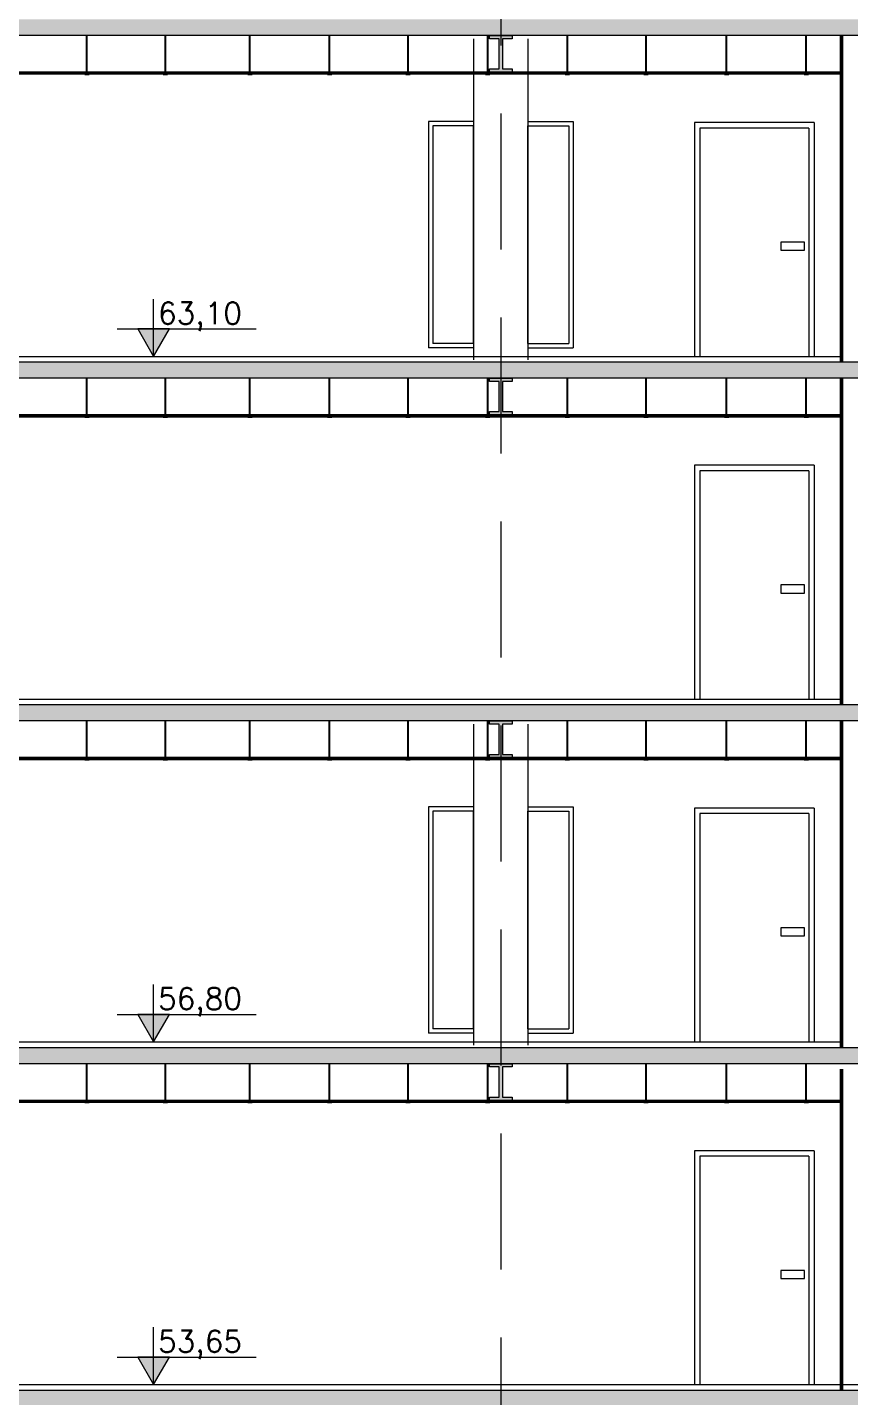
# Model space of a CAD drawing. Header units: millimetres. Extents: x 1135 to 1350, y 205 to 283.
# Drawn here: x 1200.64 to 1208.2, y 260.24 to 272.83 of the extents above; entities that cross this region are included whole.
import ezdxf

# ---------------------------------------------------------------- set-up
doc = ezdxf.new("R2010")
doc.units = ezdxf.units.MM
doc.header["$LTSCALE"] = 10
doc.linetypes.add('DASHED2', pattern=[0.375, 0.25, -0.125])
doc.layers.add('CIEL', color=8, linetype='Continuous')
doc.layers.add('FONDO', color=8, linetype='Continuous')
for name, color, linetype, lineweight in [('cinza 03', 252, 'Continuous', 13), ('COTA', 90, 'Continuous', 9), ('HACHT', 90, 'Continuous', 9), ('linha estutura', 252, 'Continuous', 13), ('PAREDES 2', 50, 'Continuous', 50), ('pn 02', 16, 'Continuous', 20), ('PN-01', 90, 'Continuous', 13)]:
    doc.layers.add(name, color=color, linetype=linetype, lineweight=lineweight)
doc.styles.get("Standard").update_dxf_attribs({"font": 'simplex.shx'})

msp = doc.modelspace()

# ---------------------------------------------------------------- hatches: boundary and pattern name
at = {"layer": 'HACHT'}
h = msp.add_hatch(color=256, dxfattribs=at)
h.paths.add_polyline_path([(1204.993, 272.75), (1204.993, 272.9), (1198.993, 272.9), (1198.993, 272.75), (1199.098, 272.75)])
h.paths.add_polyline_path([(1192.993, 272.9), (1192.993, 272.75), (1193.098, 272.75), (1198.993, 272.75), (1198.993, 272.9)])
h.paths.add_polyline_path([(1186.399, 272.9), (1186.399, 272.75), (1186.802, 272.75, -0.263734), (1186.806, 272.75), (1187.118, 272.75), (1192.993, 272.75), (1192.993, 272.9)])
h.paths.add_polyline_path([(1198.993, 275.7), (1198.993, 275.55), (1200.718, 275.55), (1200.718, 275.7)])
h = msp.add_hatch(color=256, dxfattribs=at)
h.paths.add_polyline_path([(1214.468, 272.9), (1210.993, 272.9), (1210.993, 272.75), (1211.098, 272.75), (1214.468, 272.75)])
h.paths.add_polyline_path([(1210.993, 272.9), (1204.993, 272.9), (1204.993, 272.75), (1205.098, 272.75), (1210.993, 272.75)])
h = msp.add_hatch(color=256, dxfattribs=at)
h.paths.add_polyline_path([(1211.098, 269.75), (1210.993, 269.75), (1210.993, 269.6), (1211.098, 269.6)])
h.paths.add_polyline_path([(1210.993, 269.75), (1204.993, 269.75), (1204.993, 269.6), (1205.098, 269.6), (1210.993, 269.6)])
h.paths.add_polyline_path([(1204.993, 269.75), (1198.993, 269.75), (1198.993, 269.6), (1199.098, 269.6), (1204.993, 269.6)])
h = msp.add_hatch(color=256, dxfattribs=at)
h.paths.add_polyline_path([(1186.649, 266.6), (1186.399, 266.6), (1186.399, 266.45), (1186.649, 266.45)])
h.paths.add_polyline_path([(1192.993, 266.6), (1186.649, 266.6), (1186.649, 266.45), (1192.993, 266.45)])
h.paths.add_polyline_path([(1198.993, 266.6), (1192.993, 266.6), (1192.993, 266.45), (1193.098, 266.45), (1198.993, 266.45)])
h.paths.add_polyline_path([(1204.993, 266.6), (1198.993, 266.6), (1198.993, 266.45), (1199.098, 266.45), (1204.993, 266.45)])
h = msp.add_hatch(color=256, dxfattribs=at)
h.paths.add_polyline_path([(1210.993, 266.6), (1204.993, 266.6), (1204.993, 266.45), (1205.098, 266.45), (1210.993, 266.45)])
h.paths.add_polyline_path([(1214.007, 266.6), (1210.993, 266.6), (1210.993, 266.45), (1211.098, 266.45), (1214.007, 266.45)])
h = msp.add_hatch(color=256, dxfattribs=at)
h.paths.add_polyline_path([(1186.993, 263.45), (1186.399, 263.45), (1186.399, 263.3), (1186.993, 263.3)])
h.paths.add_polyline_path([(1192.993, 263.45), (1186.993, 263.45), (1186.993, 263.3), (1187.098, 263.3), (1192.993, 263.3)])
h.paths.add_polyline_path([(1198.993, 263.45), (1192.993, 263.45), (1192.993, 263.3), (1193.098, 263.3), (1198.993, 263.3)])
h.paths.add_polyline_path([(1204.993, 263.45), (1198.993, 263.45), (1198.993, 263.3), (1199.098, 263.3), (1204.993, 263.3)])
h.paths.add_polyline_path([(1210.993, 263.45), (1204.993, 263.45), (1204.993, 263.3), (1205.098, 263.3), (1210.993, 263.3)])
h.paths.add_polyline_path([(1211.098, 263.45), (1210.993, 263.45), (1210.993, 263.3), (1211.098, 263.3)])
h = msp.add_hatch(color=256, dxfattribs=at)
h.paths.add_polyline_path([(1186.993, 260.3), (1186.399, 260.3), (1186.399, 260.15), (1186.993, 260.15)])
h.paths.add_polyline_path([(1192.993, 260.3), (1186.993, 260.3), (1186.993, 260.15), (1187.098, 260.15), (1192.993, 260.15)])
h.paths.add_polyline_path([(1198.993, 260.3), (1192.993, 260.3), (1192.993, 260.15), (1193.098, 260.15), (1198.993, 260.15)])
h.paths.add_polyline_path([(1204.993, 260.3), (1198.993, 260.3), (1198.993, 260.15), (1199.098, 260.15), (1204.993, 260.15)])
h.paths.add_polyline_path([(1210.993, 260.3), (1204.993, 260.3), (1204.993, 260.15), (1205.098, 260.15), (1210.993, 260.15)])
h.paths.add_polyline_path([(1214.468, 260.3), (1210.993, 260.3), (1210.993, 260.15), (1211.098, 260.15), (1214.468, 260.15)])
at = {"layer": 'pn 02'}
for points in [[(1205.098, 272.443), (1205.098, 272.413), (1204.888, 272.413), (1204.888, 272.443), (1204.978, 272.443), (1204.978, 272.72), (1204.888, 272.72), (1204.888, 272.75), (1205.098, 272.75), (1205.098, 272.72), (1205.008, 272.72), (1205.008, 272.443)], [(1201.949, 270.053), (1201.657, 270.053), (1201.803, 269.8)], [(1205.098, 269.293), (1205.098, 269.263), (1204.888, 269.263), (1204.888, 269.293), (1204.978, 269.293), (1204.978, 269.57), (1204.888, 269.57), (1204.888, 269.6), (1205.098, 269.6), (1205.098, 269.57), (1205.008, 269.57), (1205.008, 269.293)], [(1205.098, 266.143), (1205.098, 266.113), (1204.888, 266.113), (1204.888, 266.143), (1204.978, 266.143), (1204.978, 266.42), (1204.888, 266.42), (1204.888, 266.45), (1205.098, 266.45), (1205.098, 266.42), (1205.008, 266.42), (1205.008, 266.143)], [(1201.949, 263.753), (1201.657, 263.753), (1201.803, 263.5)], [(1205.098, 262.993), (1205.098, 262.963), (1204.888, 262.963), (1204.888, 262.993), (1204.978, 262.993), (1204.978, 263.27), (1204.888, 263.27), (1204.888, 263.3), (1205.098, 263.3), (1205.098, 263.27), (1205.008, 263.27), (1205.008, 262.993)], [(1201.949, 260.603), (1201.657, 260.603), (1201.803, 260.35)]]:
    msp.add_hatch(color=256, dxfattribs=at).paths.add_polyline_path(points)

# ---------------------------------------------------------------- linework, layer by layer
at = {"layer": 'CIEL'}
for p, q in [((1187.118, 272.413), (1208.123, 272.413)), ((1187.118, 272.4), (1208.123, 272.4)), ((1201.17, 272.396), (1201.21, 272.396)), ((1201.892, 272.396), (1201.932, 272.396)), ((1202.668, 272.396), (1202.708, 272.396)), ((1203.4, 272.396), (1203.44, 272.396)), ((1204.122, 272.396), (1204.162, 272.396)), ((1204.854, 272.396), (1204.894, 272.396)), ((1205.586, 272.396), (1205.626, 272.396)), ((1206.309, 272.396), (1206.348, 272.396)), ((1207.048, 272.396), (1207.088, 272.396)), ((1207.78, 272.396), (1207.82, 272.396)), ((1186.649, 269.263), (1208.123, 269.263)), ((1186.649, 269.25), (1208.123, 269.25)), ((1201.17, 269.246), (1201.21, 269.246)), ((1201.892, 269.246), (1201.932, 269.246)), ((1202.668, 269.246), (1202.708, 269.246)), ((1203.4, 269.246), (1203.44, 269.246)), ((1204.122, 269.246), (1204.162, 269.246)), ((1204.854, 269.246), (1204.894, 269.246)), ((1205.586, 269.246), (1205.626, 269.246)), ((1206.309, 269.246), (1206.348, 269.246)), ((1207.048, 269.246), (1207.088, 269.246)), ((1207.78, 269.246), (1207.82, 269.246)), ((1186.649, 266.113), (1208.123, 266.113)), ((1186.649, 266.1), (1208.123, 266.1)), ((1201.17, 266.096), (1201.21, 266.096)), ((1201.892, 266.096), (1201.932, 266.096)), ((1202.668, 266.096), (1202.708, 266.096)), ((1203.4, 266.096), (1203.44, 266.096)), ((1204.122, 266.096), (1204.162, 266.096)), ((1204.854, 266.096), (1204.894, 266.096)), ((1205.586, 266.096), (1205.626, 266.096)), ((1206.309, 266.096), (1206.348, 266.096)), ((1207.048, 266.096), (1207.088, 266.096)), ((1207.78, 266.096), (1207.82, 266.096)), ((1186.649, 262.963), (1208.123, 262.963)), ((1186.649, 262.95), (1208.123, 262.95)), ((1201.17, 262.946), (1201.21, 262.946)), ((1201.892, 262.946), (1201.932, 262.946)), ((1202.668, 262.946), (1202.708, 262.946)), ((1203.4, 262.946), (1203.44, 262.946)), ((1204.122, 262.946), (1204.162, 262.946)), ((1204.854, 262.946), (1204.894, 262.946)), ((1205.586, 262.946), (1205.626, 262.946)), ((1206.309, 262.946), (1206.348, 262.946)), ((1207.048, 262.946), (1207.088, 262.946)), ((1207.78, 262.946), (1207.82, 262.946))]:
    msp.add_line(p, q, dxfattribs=at)
at = {"layer": 'cinza 03'}
for p, q in [((1204.743, 271.96), (1204.328, 271.96)), ((1204.328, 271.96), (1204.328, 269.88)), ((1204.368, 271.92), (1204.368, 269.92)), ((1204.743, 271.92), (1204.368, 271.92)), ((1204.743, 269.92), (1204.743, 271.92)), ((1205.243, 271.96), (1205.658, 271.96)), ((1205.243, 269.92), (1205.243, 271.92)), ((1205.243, 271.92), (1205.618, 271.92)), ((1205.618, 271.92), (1205.618, 269.92)), ((1205.658, 271.96), (1205.658, 269.88)), ((1204.743, 269.88), (1204.328, 269.88)), ((1204.743, 269.92), (1204.368, 269.92)), ((1205.243, 269.92), (1205.618, 269.92)), ((1205.243, 269.88), (1205.658, 269.88)), ((1204.743, 265.66), (1204.328, 265.66)), ((1204.328, 265.66), (1204.328, 263.58)), ((1204.368, 265.62), (1204.368, 263.62)), ((1204.743, 265.62), (1204.368, 265.62)), ((1204.743, 263.62), (1204.743, 265.62)), ((1205.243, 265.66), (1205.658, 265.66)), ((1205.243, 263.62), (1205.243, 265.62)), ((1205.243, 265.62), (1205.618, 265.62)), ((1205.618, 265.62), (1205.618, 263.62)), ((1205.658, 265.66), (1205.658, 263.58)), ((1204.743, 263.58), (1204.328, 263.58)), ((1204.743, 263.62), (1204.368, 263.62)), ((1205.243, 263.62), (1205.618, 263.62)), ((1205.243, 263.58), (1205.658, 263.58))]:
    msp.add_line(p, q, dxfattribs=at)
at = {"layer": 'FONDO'}
for p, q in [((1201.19, 272.396), (1201.19, 272.75)), ((1201.912, 272.396), (1201.912, 272.75)), ((1202.688, 272.396), (1202.688, 272.75)), ((1203.42, 272.396), (1203.42, 272.75)), ((1204.142, 272.396), (1204.142, 272.75)), ((1204.874, 272.396), (1204.874, 272.75)), ((1205.606, 272.396), (1205.606, 272.75)), ((1206.328, 272.396), (1206.328, 272.75)), ((1207.068, 272.396), (1207.068, 272.75)), ((1207.8, 272.396), (1207.8, 272.75)), ((1201.19, 269.246), (1201.19, 269.6)), ((1201.912, 269.246), (1201.912, 269.6)), ((1202.688, 269.246), (1202.688, 269.6)), ((1203.42, 269.246), (1203.42, 269.6)), ((1204.142, 269.246), (1204.142, 269.6)), ((1204.874, 269.246), (1204.874, 269.6)), ((1205.606, 269.246), (1205.606, 269.6)), ((1206.328, 269.246), (1206.328, 269.6)), ((1207.068, 269.246), (1207.068, 269.6)), ((1207.8, 269.246), (1207.8, 269.6)), ((1201.19, 266.096), (1201.19, 266.45)), ((1201.912, 266.096), (1201.912, 266.45)), ((1202.688, 266.096), (1202.688, 266.45)), ((1203.42, 266.096), (1203.42, 266.45)), ((1204.142, 266.096), (1204.142, 266.45)), ((1204.874, 266.096), (1204.874, 266.45)), ((1205.606, 266.096), (1205.606, 266.45)), ((1206.328, 266.096), (1206.328, 266.45)), ((1207.068, 266.096), (1207.068, 266.45)), ((1207.8, 266.096), (1207.8, 266.45)), ((1201.19, 262.946), (1201.19, 263.3)), ((1201.912, 262.946), (1201.912, 263.3)), ((1202.688, 262.946), (1202.688, 263.3)), ((1203.42, 262.946), (1203.42, 263.3)), ((1204.142, 262.946), (1204.142, 263.3)), ((1204.874, 262.946), (1204.874, 263.3)), ((1205.606, 262.946), (1205.606, 263.3)), ((1206.328, 262.946), (1206.328, 263.3)), ((1207.068, 262.946), (1207.068, 263.3)), ((1207.8, 262.946), (1207.8, 263.3))]:
    msp.add_line(p, q, dxfattribs=at)
at = {"layer": 'linha estutura', "linetype": 'DASHED2', "ltscale": 0.5}
msp.add_line((1204.993, 277.659), (1204.993, 205.118), dxfattribs=at)
at = {"layer": 'PAREDES 2'}
for p, q in [((1208.123, 272.75), (1208.123, 269.75)), ((1208.123, 269.6), (1208.123, 266.6)), ((1208.123, 266.45), (1208.123, 263.45)), ((1208.123, 263.25), (1208.123, 260.3))]:
    msp.add_line(p, q, dxfattribs=at)
at = {"layer": 'pn 02'}
for p, q in [((1214.468, 272.75), (1186.868, 272.75)), ((1204.743, 272.72), (1204.743, 269.77)), ((1205.243, 272.72), (1205.243, 269.77)), ((1207.873, 271.95), (1206.773, 271.95)), ((1206.773, 271.95), (1206.773, 269.8)), ((1206.823, 271.9), (1206.823, 269.8)), ((1207.823, 271.9), (1206.823, 271.9)), ((1207.823, 271.9), (1207.823, 269.8)), ((1207.873, 271.95), (1207.873, 269.8)), ((1201.803, 269.8), (1201.803, 270.328)), ((1201.467, 270.053), (1202.746, 270.053)), ((1186.399, 269.75), (1211.101, 269.75)), ((1186.754, 269.8), (1208.123, 269.8)), ((1211.098, 269.6), (1186.399, 269.6)), ((1207.873, 268.8), (1206.773, 268.8)), ((1206.773, 268.8), (1206.773, 266.65)), ((1206.823, 268.75), (1206.823, 266.65)), ((1207.823, 268.75), (1206.823, 268.75)), ((1207.823, 268.75), (1207.823, 266.65)), ((1207.873, 268.8), (1207.873, 266.65)), ((1186.399, 266.6), (1214.009, 266.6)), ((1186.649, 266.65), (1208.123, 266.65)), ((1214.009, 266.45), (1186.399, 266.45)), ((1204.743, 266.42), (1204.743, 263.47)), ((1205.243, 266.42), (1205.243, 263.47)), ((1207.873, 265.65), (1206.773, 265.65)), ((1206.773, 265.65), (1206.773, 263.5)), ((1206.823, 265.6), (1206.823, 263.5)), ((1207.823, 265.6), (1206.823, 265.6)), ((1207.823, 265.6), (1207.823, 263.5)), ((1207.873, 265.65), (1207.873, 263.5)), ((1201.803, 263.5), (1201.803, 264.028)), ((1201.467, 263.753), (1202.746, 263.753)), ((1186.399, 263.45), (1211.101, 263.45)), ((1186.649, 263.5), (1208.123, 263.5)), ((1211.098, 263.3), (1186.399, 263.3)), ((1207.873, 262.5), (1206.773, 262.5)), ((1206.773, 262.5), (1206.773, 260.35)), ((1206.823, 262.45), (1206.823, 260.35)), ((1207.823, 262.45), (1206.823, 262.45)), ((1207.823, 262.45), (1207.823, 260.35)), ((1207.873, 262.5), (1207.873, 260.35)), ((1201.803, 260.35), (1201.803, 260.878)), ((1201.467, 260.603), (1202.746, 260.603)), ((1186.399, 260.3), (1214.468, 260.3)), ((1186.649, 260.35), (1214.218, 260.35))]:
    msp.add_line(p, q, dxfattribs=at)
at = {"layer": 'pn 02', "linetype": 'Continuous'}
for points in [[(1205.098, 272.443), (1205.098, 272.413), (1204.888, 272.413), (1204.888, 272.443), (1204.978, 272.443), (1204.978, 272.72), (1204.888, 272.72), (1204.888, 272.75), (1205.098, 272.75), (1205.098, 272.72), (1205.008, 272.72), (1205.008, 272.443)], [(1205.098, 269.293), (1205.098, 269.263), (1204.888, 269.263), (1204.888, 269.293), (1204.978, 269.293), (1204.978, 269.57), (1204.888, 269.57), (1204.888, 269.6), (1205.098, 269.6), (1205.098, 269.57), (1205.008, 269.57), (1205.008, 269.293)], [(1205.098, 266.143), (1205.098, 266.113), (1204.888, 266.113), (1204.888, 266.143), (1204.978, 266.143), (1204.978, 266.42), (1204.888, 266.42), (1204.888, 266.45), (1205.098, 266.45), (1205.098, 266.42), (1205.008, 266.42), (1205.008, 266.143)], [(1205.098, 262.993), (1205.098, 262.963), (1204.888, 262.963), (1204.888, 262.993), (1204.978, 262.993), (1204.978, 263.27), (1204.888, 263.27), (1204.888, 263.3), (1205.098, 263.3), (1205.098, 263.27), (1205.008, 263.27), (1205.008, 262.993)]]:
    msp.add_lwpolyline(points, close=True, dxfattribs=at)
at = {"layer": 'pn 02'}
for points in [[(1201.803, 269.8), (1201.949, 270.053), (1201.657, 270.053)], [(1201.803, 263.5), (1201.949, 263.753), (1201.657, 263.753)], [(1201.803, 260.35), (1201.949, 260.603), (1201.657, 260.603)]]:
    msp.add_lwpolyline(points, close=True, dxfattribs=at)
at = {"layer": 'PN-01'}
for points in [[(1207.783, 270.85), (1207.565, 270.85), (1207.565, 270.776), (1207.783, 270.776)], [(1207.783, 267.7), (1207.565, 267.7), (1207.565, 267.626), (1207.783, 267.626)], [(1207.783, 264.55), (1207.565, 264.55), (1207.565, 264.476), (1207.783, 264.476)], [(1207.783, 261.4), (1207.565, 261.4), (1207.565, 261.326), (1207.783, 261.326)]]:
    msp.add_lwpolyline(points, close=True, dxfattribs=at)

# ---------------------------------------------------------------- texts
at = {"layer": 'COTA'}
for s, p in [('63,10', (1201.844, 270.098)), ('56,80', (1201.844, 263.798)), ('53,65', (1201.844, 260.648))]:
    msp.add_text(s, height=0.2, dxfattribs=at).set_placement(p)

doc.saveas('drawing.dxf')
